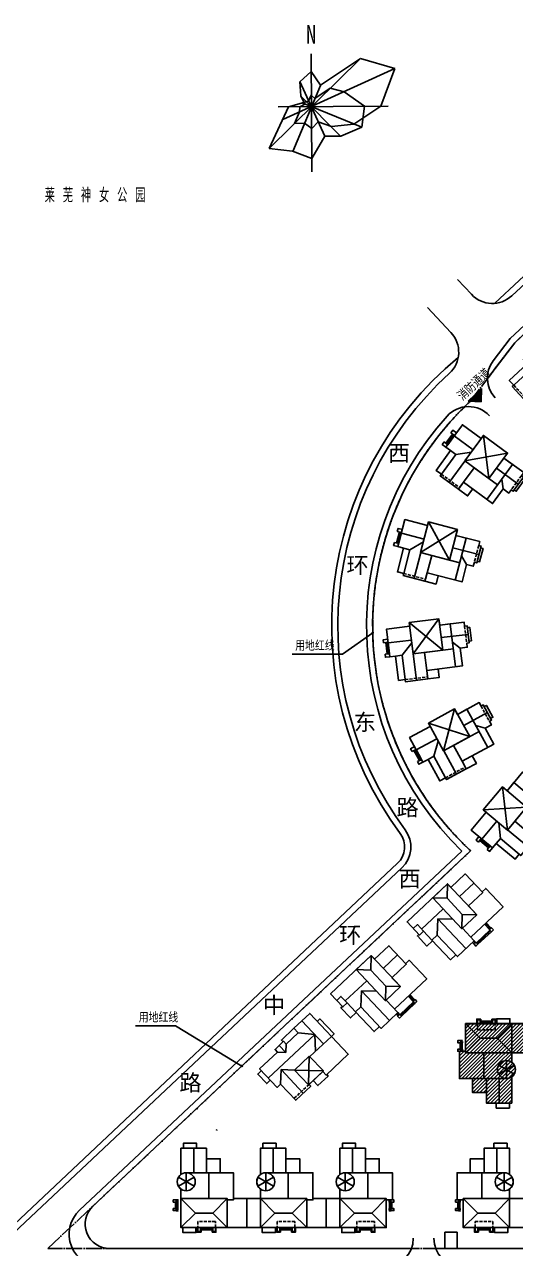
# Model space of a CAD drawing. Extents: x -34815 to 81416, y -425322 to 67478.
# Drawn here: x 676 to 2161, y -183265 to -179560 of the extents above; entities that cross this region are included whole.
import ezdxf

# ---------------------------------------------------------------- set-up
doc = ezdxf.new("R2010")
doc.units = 0
doc.header["$LTSCALE"] = 1000
doc.header["$MEASUREMENT"] = 0
doc.linetypes.add('DASH', pattern=[0.35, 0.25, -0.1])
doc.linetypes.add('DOTE', pattern=[2.42, 2, -0.2, 0.02, -0.2])
doc.layers.add('WALL', color=2, linetype='Continuous', lineweight=25)
doc.layers.add('坯担层', color=7, linetype='Continuous')
doc.styles.add('-宋体', font='', dxfattribs={"width": 0.8})
doc.styles.add('_TCH_DIM', font='SIMPLEX', dxfattribs={"bigfont": 'GBCBIG'})
doc.styles.get("Standard").update_dxf_attribs({"font": 'gbenor.shx', "bigfont": 'gbcbig.shx'})
doc.styles.add('宋体', font='', dxfattribs={"width": 0.666667})
doc.styles.get('-宋体').set_extended_font_data('NSimSun')
doc.styles.get('宋体').set_extended_font_data('SimSun')

# ---------------------------------------------------------------- blocks, each defined once
blk = doc.blocks.new('jhjuuoiuo')
at = {"linetype": 'Continuous'}
blk.add_hatch(color=9, dxfattribs=at).paths.add_polyline_path([(284942, 468445), (281762, 468553), (285050, 471625)])
at = {"color": 9, "linetype": 'Continuous'}
for p, q in [((292428, 494316), (363307, 560537)), ((243568, 524534), (243436, 553399)), ((291992, 483838), (368067, 555407)), ((369120, 554327), (293119, 482833)), ((255462, 552265), (233179, 530275)), ((255477, 552261), (245733, 545689)), ((263871, 549750), (255477, 552261)), ((263840, 549759), (236531, 537335)), ((243403, 549092), (240643, 546569)), ((245733, 545689), (243403, 549092)), ((260474, 540599), (263871, 549750)), ((245687, 545658), (238976, 529565)), ((240643, 546569), (240898, 543118)), ((240662, 546598), (246742, 533260)), ((244319, 542428), (248098, 545027)), ((248098, 545027), (251463, 544115)), ((251463, 544115), (256462, 540617)), ((237919, 540450), (242818, 541844)), ((241929, 541118), (240691, 540418)), ((240898, 543118), (241929, 541118)), ((240963, 542992), (250622, 533269)), ((241221, 541406), (255791, 535427)), ((242818, 541844), (243473, 543294)), ((243473, 543294), (244319, 542428)), ((233151, 530236), (237919, 540450)), ((235394, 540465), (262240, 540630)), ((240591, 539197), (239348, 536360)), ((240691, 540418), (240591, 539197)), ((253871, 536238), (260474, 540599)), ((256462, 540617), (255780, 535470)), ((239348, 536360), (241814, 536480)), ((241814, 536480), (243595, 535137)), ((243595, 535137), (245186, 536764)), ((245186, 536764), (248390, 535604)), ((248390, 535604), (253871, 536238)), ((255780, 535470), (250644, 533291)), ((243640, 527831), (246767, 533304)), ((250644, 533291), (246653, 533286)), ((238870, 529574), (233151, 530236)), ((238870, 529574), (243640, 527831)), ((288240, 492456), (311620, 514300)), ((279167, 498256), (282534, 494653)), ((271860, 491430), (277565, 485324)), ((293119, 482833), (286442, 474077)), ((287872, 478428), (291992, 483838)), ((281762, 468553), (285050, 471625)), ((284942, 468445), (285050, 471625)), ((284942, 468445), (281762, 468553)), ((258461, 412042), (251125, 406834)), ((251125, 406834), (238761, 406834)), ((280205, 358737), (186885, 271013)), ((282367, 358774), (190174, 272057)), ((164555, 261687), (264540, 355743)), ((164271, 259360), (265568, 354650)), ((210303, 316067), (200571, 316067)), ((226494, 306219), (210303, 316067)), ((215569, 295939), (215794, 295700)), ((220417, 290763), (220312, 290500)), ((194285, 261687), (267360, 261687)), ((274360, 261687), (551860, 261687))]:
    blk.add_line(p, q, dxfattribs=at)
at = {"color": 1, "linetype": 'DOTE', "ltscale": 2}
for p, q in [((293119, 482833), (369120, 554327)), ((282064, 468314), (293119, 482833)), ((179160, 261687), (282367, 358774)), ((642529, 261687), (179160, 261687))]:
    blk.add_line(p, q, dxfattribs=at)
at = {"color": 9, "linetype": 'Continuous'}
for centre, radius, start, end in [((287649, 499431), 7000, 223.05418, 313.05417), ((272450, 480545), 7000, 312.37273, 43.05418), ((333443, 413686), 85000, 129.54374, 216.58302), ((293441, 474187), 7000, 142.71232, 223.05417), ((333443, 413686), 83500, 132.37273, 216.58302), ((333431, 413690), 74988, 134.50457, 227.08205), ((281839, 460239), 7000, 43.05417, 137.9494), ((333458, 413679), 76515, 137.9494, 225.89447), ((258461, 412042), 150, 35.37446, 215.37446), ((258461, 412042), 150, 215.37446, 35.37446), ((332916, 413273), 74339, 199.74021, 209.08377), ((260772, 359749), 5500, 313.25, 36.58302), ((260772, 359749), 7000, 313.25, 36.58302), ((226494, 306219), 150, 148.68954, 328.68954), ((226494, 306219), 150, 328.68954, 148.68954), ((194285, 267687), 6000, 133.25, 270), ((192367, 265187), 8000, 133.25285, 270.00001), ((261360, 264187), 7000, 270, 360), ((280360, 264187), 7000, 180, 270)]:
    blk.add_arc(centre, radius, start, end, dxfattribs=at)
at = {"color": 1, "linetype": 'DOTE', "ltscale": 2}
for centre, radius, start, end in [((333308, 413789), 74826, 133.22232, 156.73276), ((333031, 413772), 74579, 156.63627, 180.31177), ((332645, 413560), 74192, 180.15001, 197.61149), ((328612, 411871), 69838, 197.29172, 203.83922), ((333289, 413571), 74804, 203.58197, 227.09894)]:
    blk.add_arc(centre, radius, start, end, dxfattribs=at)
at = {"layer": 'WALL', "color": 5}
for p, q in [((278433, 460205), (277537, 460860)), ((276781, 457944), (275885, 458599)), ((278433, 460205), (276781, 457944)), ((265518, 436492), (264444, 436771)), ((265518, 436492), (264813, 433782)), ((264813, 433782), (263739, 434061)), ((262230, 409691), (261129, 409555)), ((262230, 409691), (262572, 406912)), ((262572, 406912), (261470, 406776)), ((269032, 383559), (268057, 383028)), ((269032, 383559), (270372, 381101)), ((270372, 381101), (269397, 380570)), ((284968, 361762), (284257, 360909)), ((284968, 361762), (287118, 359968)), ((287118, 359968), (286407, 359116)), ((274231, 338223), (274352, 342181)), ((274352, 342181), (281204, 334898)), ((278027, 342069), (274352, 342181)), ((286985, 339553), (285772, 340843)), ((287181, 339738), (285968, 341028)), ((287378, 339923), (286165, 341213)), ((283767, 336348), (287048, 339435)), ((283952, 336151), (287233, 339238)), ((284137, 335955), (287418, 339041)), ((282843, 336440), (283234, 336025)), ((283040, 336625), (283430, 336210)), ((283634, 336401), (283234, 336025)), ((283634, 336401), (283244, 336817)), ((255586, 320682), (255707, 324640)), ((255707, 324640), (262559, 317356)), ((259382, 324528), (255707, 324640)), ((268339, 322012), (267126, 323301)), ((268536, 322197), (267323, 323486)), ((268733, 322382), (267520, 323671)), ((265122, 318806), (268403, 321893)), ((265307, 318610), (268588, 321696)), ((265492, 318413), (268773, 321500)), ((264198, 318898), (264588, 318483)), ((264394, 319083), (264785, 318668)), ((264989, 318860), (264588, 318483)), ((264989, 318860), (264598, 319275)), ((284810, 316587), (284810, 317697)), ((287510, 316587), (287510, 317697)), ((281110, 316587), (284660, 313037)), ((292410, 316587), (288860, 313037)), ((279960, 311937), (279230, 311937)), ((279770, 311937), (279770, 310337)), ((280040, 311937), (280040, 310337)), ((280310, 311937), (280310, 310337)), ((281110, 309487), (284660, 313037)), ((292410, 309487), (288860, 313037)), ((236089, 305359), (235981, 301825)), ((241502, 299605), (236089, 305359)), ((236089, 305359), (239340, 305260)), ((210320, 271437), (210320, 273037)), ((210590, 271437), (210590, 273037)), ((210860, 271437), (210860, 273037)), ((211660, 273887), (215210, 270337)), ((222960, 273887), (219410, 270337)), ((231060, 273887), (234610, 270337)), ((242360, 273887), (238810, 270337)), ((250460, 273887), (254010, 270337)), ((261760, 273887), (258210, 270337)), ((262560, 271437), (262560, 273037)), ((262830, 271437), (262830, 273037)), ((263100, 271437), (263100, 273037)), ((279220, 271437), (279220, 273037)), ((279490, 271437), (279490, 273037)), ((279760, 271437), (279760, 273037)), ((280560, 273887), (284110, 270337)), ((291860, 273887), (288310, 270337)), ((210510, 271437), (209780, 271437)), ((211660, 266787), (215210, 270337)), ((222960, 266787), (219410, 270337)), ((231060, 266787), (234610, 270337)), ((242360, 266787), (238810, 270337)), ((250460, 266787), (254010, 270337)), ((261760, 266787), (258210, 270337)), ((262910, 271437), (263640, 271437)), ((279410, 271437), (278680, 271437)), ((280560, 266787), (284110, 270337)), ((291860, 266787), (288310, 270337)), ((216560, 266787), (216560, 265677)), ((219260, 266787), (219260, 265677)), ((235960, 266787), (235960, 265677)), ((238660, 266787), (238660, 265677)), ((255360, 266787), (255360, 265677)), ((258060, 266787), (258060, 265677)), ((284260, 266787), (284260, 265677)), ((286960, 266787), (286960, 265677)), ((276060, 261687), (276060, 265687)), ((276060, 265687), (279060, 265687)), ((279060, 265687), (279060, 261687)), ((279060, 261687), (276060, 261687))]:
    blk.add_line(p, q, dxfattribs=at)
for points in [[(311986, 468417), (312710, 469093), (308614, 473477), (309710, 474501), (304726, 479835), (304068, 479221), (300177, 483386), (295208, 478744), (296164, 477721), (291780, 473625), (292872, 472455)], [(292872, 472455), (291780, 473625), (296164, 477721), (295208, 478744), (300177, 483386), (304068, 479221), (304726, 479835), (309710, 474501), (308614, 473477), (312710, 469093), (311986, 468417), (312396, 467979), (309312, 465098), (308903, 465536), (308179, 464860), (307019, 466102), (303804, 463099), (297796, 469529), (296262, 468095), (292507, 472114), (292872, 472455)], [(296164, 477721), (297256, 476552), (292872, 472455)], [(294753, 450336), (295337, 451135), (290493, 454675), (291378, 455886), (285484, 460193), (284953, 459466), (280350, 462829), (276339, 457338), (277469, 456512), (273929, 451668), (275221, 450724)], [(275221, 450724), (273929, 451668), (277469, 456512), (276339, 457338), (280350, 462829), (284953, 459466), (285484, 460193), (291378, 455886), (290493, 454675), (295337, 451135), (294753, 450336), (295238, 449982), (292748, 446574), (292264, 446928), (291680, 446129), (290307, 447132), (287711, 443579), (280606, 448771), (279367, 447075), (274926, 450320), (275221, 450724)], [(277973, 460541), (276321, 458280)], [(292592, 453141), (290493, 454675), (291378, 455886), (285484, 460193), (284953, 459466), (280350, 462829), (276339, 457338)], [(278191, 460382), (276539, 458121), (276781, 457944)], [(278875, 460810), (277979, 461465), (277537, 460860)], [(276339, 457338), (275442, 457993), (275885, 458599)], [(278344, 460084), (282947, 456721)], [(286835, 449669), (285484, 460193)], [(277469, 456512), (278761, 455569), (275221, 450724)], [(278761, 455569), (282534, 456156)], [(291378, 455886), (280941, 453976)], [(277146, 448698), (280981, 453946)], [(280606, 448771), (283202, 452324), (288934, 448135)], [(286339, 444582), (292592, 453141)], [(288664, 452172), (293993, 448278)], [(279662, 447479), (280606, 448771), (287711, 443579), (290307, 447132), (291680, 446129), (292264, 446928)], [(290307, 447132), (289937, 449508)], [(294966, 449610), (295459, 449250), (293512, 446586), (293020, 446946)], [(279367, 447075), (281620, 445429), (282859, 447125)], [(284324, 433318), (284573, 434276), (278766, 435786), (279144, 437237), (272079, 439074), (271852, 438203), (266336, 439637), (264625, 433056), (265980, 432704), (264470, 426897), (266018, 426494)], [(266018, 426494), (264470, 426897), (265980, 432704), (264625, 433056), (266336, 439637), (271852, 438203), (272079, 439074), (279144, 437237), (278766, 435786), (284573, 434276), (284324, 433318), (284905, 433167), (283843, 429083), (283262, 429234), (283013, 428275), (281368, 428703), (280261, 424445), (271744, 426659), (271216, 424626), (265893, 426010), (266018, 426494)], [(281283, 435131), (278766, 435786), (279144, 437237), (272079, 439074), (271852, 438203), (266336, 439637), (264625, 433056)], [(264966, 436635), (264262, 433925)], [(265707, 437218), (264632, 437497), (264444, 436771)], [(265227, 436567), (264523, 433857), (264813, 433782)], [(265480, 436347), (270997, 434912)], [(279144, 437237), (270141, 431622)], [(277206, 429785), (272079, 439074)], [(264625, 433056), (263550, 433335), (263739, 434061)], [(267528, 432301), (270821, 434235)], [(278616, 424872), (281283, 435131)], [(265980, 432704), (267528, 432301), (266018, 426494)], [(268554, 425318), (270190, 431609)], [(271744, 426659), (272851, 430917), (279723, 429131)], [(277986, 432785), (284374, 431125)], [(281368, 428703), (280150, 430776)], [(284789, 432722), (285380, 432568), (284549, 429374), (283959, 429528)], [(271341, 425110), (271744, 426659), (280261, 424445), (281368, 428703), (283013, 428275), (283262, 429234)], [(271216, 424626), (273916, 423924), (274444, 425957)], [(277390, 414224), (274810, 413907), (274627, 415396), (267381, 414505), (267491, 413612), (261834, 412917), (262664, 406167)], [(280886, 413657), (280765, 414639), (274810, 413907), (274627, 415396), (267381, 414505), (267491, 413612), (261834, 412917), (262664, 406167), (264053, 406338), (264785, 400383), (266373, 400578)], [(266373, 400578), (264785, 400383), (264053, 406338), (262664, 406167), (261834, 412917), (267491, 413612), (267381, 414505), (274627, 415396), (274810, 413907), (280765, 414639), (280886, 413657), (281481, 413730), (281996, 409541), (281401, 409468), (281522, 408486), (279834, 408278), (280371, 403911), (271637, 402837), (271893, 400753), (266434, 400082), (266373, 400578)], [(275566, 407754), (267381, 414505)], [(274627, 415396), (268321, 406863)], [(278684, 403704), (277390, 414224)], [(281538, 413273), (282143, 413348), (282546, 410072), (281940, 409998)], [(262139, 410435), (261037, 410300), (261129, 409555)], [(261665, 409621), (262006, 406842)], [(261933, 409654), (262274, 406875), (262572, 406912)], [(262249, 409542), (267906, 410237)], [(265641, 406533), (267992, 409543)], [(271832, 401249), (271637, 402837), (280371, 403911), (279834, 408278), (281522, 408486), (281401, 409468)], [(275188, 410830), (281739, 411636)], [(279834, 408278), (277940, 409758)], [(262664, 406167), (261562, 406032), (261470, 406776)], [(264053, 406338), (265641, 406533), (266373, 400578)], [(269164, 400418), (268371, 406869)], [(271637, 402837), (271100, 407204), (278147, 408071)], [(271893, 400753), (274662, 401093), (274406, 403178)], [(284920, 394109), (284447, 394979), (279178, 392107), (278460, 393424), (272051, 389931), (272481, 389141), (267476, 386413), (270730, 380442), (271960, 381112), (274831, 375844), (276236, 376610)], [(276236, 376610), (274831, 375844), (271960, 381112), (270730, 380442), (267476, 386413), (272481, 389141), (272051, 389931), (278460, 393424), (279178, 392107), (284447, 394979), (284920, 394109), (285447, 394397), (287467, 390691), (286940, 390404), (287414, 389535), (285921, 388721), (288027, 384858), (280300, 380646), (281305, 378803), (276475, 376171), (276236, 376610)], [(281461, 393352), (279178, 392107), (278460, 393424), (272051, 389931), (272481, 389141), (267476, 386413), (270730, 380442)], [(278460, 393424), (275735, 383170)], [(280662, 389385), (286457, 392544)], [(286534, 384044), (281461, 393352)], [(285667, 393993), (286203, 394285), (287782, 391387), (287247, 391095)], [(282145, 386663), (272051, 389931)], [(281065, 379242), (280300, 380646), (288027, 384858), (285921, 388721), (287414, 389535), (286940, 390404)], [(285921, 388721), (283615, 389400)], [(269103, 383428), (274108, 386155)], [(273365, 381878), (274443, 385541)], [(280300, 380646), (278194, 384510), (284428, 387908)], [(268673, 384218), (267698, 383687), (268057, 383028)], [(268531, 383287), (269871, 380828)], [(268768, 383416), (270108, 380957), (270372, 381101)], [(278890, 377487), (275779, 383194)], [(270730, 380442), (269756, 379911), (269397, 380570)], [(271960, 381112), (273365, 381878), (276236, 376610)], [(281305, 378803), (283754, 380138), (282749, 381982)], [(295862, 377416), (295102, 378050), (291259, 373443), (290107, 374403), (285432, 368797), (286123, 368221), (282472, 363843), (287694, 359488), (288591, 360563), (293199, 356720), (294223, 357949)], [(294223, 357949), (293199, 356720), (288591, 360563), (287694, 359488), (282472, 363843), (286123, 368221), (285432, 368797), (290107, 374403), (291259, 373443), (295102, 378050), (295862, 377416), (296247, 377877), (299487, 375174), (299103, 374714), (299863, 374079), (298775, 372774), (302154, 369956), (296517, 363198), (298130, 361853), (294607, 357629), (294223, 357949)], [(292924, 375439), (291259, 373443), (290107, 374403), (285432, 368797), (286123, 368221), (282472, 363843), (287694, 359488)], [(290107, 374403), (291345, 363865)], [(301065, 368650), (292924, 375439)], [(296517, 363198), (293138, 366016), (297686, 371468)], [(296020, 369472), (285432, 368797)], [(285083, 361666), (288734, 366043)], [(289616, 361792), (289271, 365595)], [(284392, 362242), (283681, 361390), (284257, 360909)], [(288591, 360563), (289616, 361792), (294223, 357949)], [(296369, 359741), (291377, 363904)], [(284603, 361324), (286753, 359531)], [(284776, 361531), (286926, 359738), (287118, 359968)], [(287694, 359488), (286983, 358636), (286407, 359116)], [(281806, 345350), (283862, 343165), (280366, 339876), (283244, 336817), (279165, 332979), (274231, 338223), (272920, 336990), (270865, 339175), (269845, 338216), (266830, 341420), (276736, 350739), (277558, 349865), (281054, 353154), (285302, 348639), (281806, 345350)], [(273094, 347313), (276628, 347205), (276736, 350739)], [(283178, 350897), (279682, 347607)], [(276628, 347205), (280328, 343272)], [(282421, 337691), (290288, 345091), (286039, 349607), (285165, 348784)], [(270385, 339685), (275629, 344618)], [(268338, 339818), (269357, 340777), (270865, 339175)], [(280220, 339739), (280328, 343272), (283862, 343165)], [(269715, 338354), (269351, 338011), (271681, 335535), (273064, 336837)], [(263161, 327808), (265216, 325623), (261720, 322334), (264598, 319275), (260520, 315438), (255586, 320682), (254275, 319448), (252219, 321633), (251200, 320674), (248185, 323879), (258090, 333198), (258912, 332324), (262408, 335613), (266657, 331097), (263161, 327808)], [(278754, 333416), (277443, 332183), (272920, 336990)], [(254448, 329772), (257982, 329664), (258090, 333198)], [(264533, 333355), (261037, 330066)], [(263776, 320149), (271642, 327549), (267394, 332065), (266520, 331243)], [(257982, 329664), (261683, 325731)], [(251740, 322143), (256984, 327077)], [(249692, 322276), (250712, 323236), (252219, 321633)], [(261575, 322197), (261683, 325731), (265216, 325623)], [(251070, 320812), (250705, 320470), (253035, 317993), (254419, 319295)], [(235981, 301825), (235107, 301003), (230858, 305519), (235228, 309630), (234612, 310286), (236724, 312273), (237341, 311617), (240254, 314358), (239226, 315451), (243086, 319082), (252474, 309104), (247084, 304033), (246262, 304907), (242912, 301755), (243323, 301318), (239681, 297892), (235981, 301825)], [(241156, 317266), (246432, 311658)], [(244936, 317116), (245593, 317733), (249019, 314092), (248363, 313474)], [(260108, 315875), (258797, 314641), (254275, 319448)], [(283860, 316587), (283860, 317697), (284810, 317697)], [(284010, 316587), (284010, 317547), (284660, 317547), (284660, 316587)], [(287510, 317157), (284810, 317157)], [(287510, 316587), (287510, 316887), (284810, 316887), (284810, 316587)], [(288460, 316587), (288460, 317697), (287510, 317697)], [(288310, 316587), (288310, 317547), (287660, 317547), (287660, 316587)], [(232983, 303261), (244308, 313916)], [(236571, 312129), (236160, 312566), (239226, 315451)], [(240254, 314358), (244308, 313916)], [(244502, 309842), (244308, 313916)], [(292410, 316587), (302910, 316587)], [(235668, 311279), (237278, 309568)], [(237341, 311617), (237278, 309568)], [(243119, 308541), (248363, 313474)], [(235228, 309630), (237278, 309568)], [(242982, 308686), (242766, 301618)], [(292410, 309487), (301410, 309487)], [(233459, 302755), (232592, 301939), (230399, 304270), (231266, 305085)], [(239340, 305260), (246408, 305044)], [(247223, 304164), (247565, 303799), (245089, 301470), (243924, 302708)], [(288060, 286187), (288060, 287387), (291260, 287387), (291260, 286187)], [(288760, 286187), (288760, 280187)], [(282260, 280187), (282260, 283587), (285660, 283587)], [(285660, 280187), (290560, 280187)], [(292466, 276887), (288655, 279087)], [(292466, 279087), (288655, 276887)], [(290560, 275787), (290560, 280187)], [(224460, 273887), (231060, 273887)], [(227760, 273887), (227760, 266787)], [(243860, 273887), (250460, 273887)], [(247110, 273887), (247110, 266787)], [(279810, 273537), (279810, 273037), (279410, 273037), (279410, 273537)], [(285060, 273887), (291860, 273887)], [(298460, 273887), (291860, 273887)], [(279810, 270937), (279810, 270887), (279410, 270887), (279410, 271437), (279810, 271437), (279810, 271137)], [(284110, 270337), (288310, 270337)], [(215610, 266787), (215610, 265677), (216560, 265677)], [(215760, 266787), (215760, 265827), (216410, 265827), (216410, 266787)], [(216560, 266787), (216560, 266487), (219260, 266487), (219260, 266787)], [(216560, 266217), (219260, 266217)], [(220210, 266787), (220210, 265677), (219260, 265677)], [(220060, 266787), (220060, 265827), (219410, 265827), (219410, 266787)], [(222960, 266787), (231060, 266787)], [(235010, 266787), (235010, 265677), (235960, 265677)], [(235160, 266787), (235160, 265827), (235810, 265827), (235810, 266787)], [(235960, 266787), (235960, 266487), (238660, 266487), (238660, 266787)], [(235960, 266217), (238660, 266217)], [(239610, 266787), (239610, 265677), (238660, 265677)], [(239460, 266787), (239460, 265827), (238810, 265827), (238810, 266787)], [(242360, 266787), (250460, 266787)], [(254410, 266787), (254410, 265677), (255360, 265677)], [(254560, 266787), (254560, 265827), (255210, 265827), (255210, 266787)], [(255360, 266787), (255360, 266487), (258060, 266487), (258060, 266787)], [(255360, 266217), (258060, 266217)], [(259010, 266787), (259010, 265677), (258060, 265677)], [(258860, 266787), (258860, 265827), (258210, 265827), (258210, 266787)], [(283310, 266787), (283310, 265677), (284260, 265677)], [(283460, 266787), (283460, 265827), (284110, 265827), (284110, 266787)], [(286960, 266787), (286960, 266487), (284260, 266487), (284260, 266787)], [(286960, 266217), (284260, 266217)], [(287910, 266787), (287910, 265677), (286960, 265677)], [(287760, 266787), (287760, 265827), (287110, 265827), (287110, 266787)], [(288202, 266787), (288202, 265587), (291402, 265587), (291402, 266787)], [(299960, 266787), (291860, 266787)]]:
    blk.add_lwpolyline(points, dxfattribs=at)
at = {"layer": 'WALL', "color": 5, "linetype": 'DASH', "ltscale": 3}
for points in [[(292872, 472455), (296627, 468437)], [(275221, 450724), (279662, 447479)], [(294753, 450336), (292264, 446928)], [(284324, 433318), (283262, 429234)], [(266018, 426494), (271341, 425110)], [(280886, 413657), (281401, 409468)], [(266373, 400578), (271832, 401249)], [(284920, 394109), (286940, 390404)], [(276236, 376610), (281065, 379242)], [(284010, 316587), (284010, 315087), (288310, 315087), (288310, 316587)], [(242912, 301755), (239270, 298329)], [(220060, 266787), (220060, 268287), (215760, 268287), (215760, 266787)], [(239460, 266787), (239460, 268287), (235160, 268287), (235160, 266787)], [(258860, 266787), (258860, 268287), (254560, 268287), (254560, 266787)], [(283460, 266787), (283460, 268287), (287760, 268287), (287760, 266787)]]:
    blk.add_lwpolyline(points, dxfattribs=at)
at = {"layer": 'WALL', "color": 5}
for points in [[(280941, 453976), (286835, 449669), (291378, 455886), (285484, 460193)], [(270141, 431622), (277206, 429785), (279144, 437237), (272079, 439074)], [(268321, 406863), (275566, 407754), (274627, 415396), (267381, 414505)], [(275735, 383170), (282145, 386663), (278460, 393424), (272051, 389931)], [(291345, 363865), (296020, 369472), (290107, 374403), (285432, 368797)], [(276736, 350739), (283862, 343165), (280220, 339739), (273094, 347313)], [(287906, 339501), (287447, 339989), (286959, 339529), (287418, 339041)], [(284137, 335955), (283678, 336443), (283190, 335983), (283649, 335495)], [(258090, 333198), (265216, 325623), (261575, 322197), (254448, 329772)], [(269261, 321959), (268802, 322447), (268314, 321988), (268773, 321500)], [(265492, 318413), (265033, 318901), (264545, 318442), (265004, 317954)], [(279610, 311937), (279230, 311937), (279230, 312437), (279960, 312437), (279960, 311937)], [(242982, 308686), (239340, 305260), (242766, 301618), (246408, 305044)], [(279610, 309837), (279230, 309837), (279230, 310337), (279960, 310337), (279960, 309837)], [(210160, 273537), (209780, 273537), (209780, 273037), (210510, 273037), (210510, 273537)], [(263260, 273537), (263640, 273537), (263640, 273037), (262910, 273037), (262910, 273537)], [(279060, 273537), (278680, 273537), (278680, 273037), (279410, 273037), (279410, 273537)], [(210160, 271437), (209780, 271437), (209780, 270937), (210510, 270937), (210510, 271437)], [(263260, 271437), (263640, 271437), (263640, 270937), (262910, 270937), (262910, 271437)], [(279060, 271437), (278680, 271437), (278680, 270937), (279410, 270937), (279410, 271437)]]:
    blk.add_lwpolyline(points, close=True, dxfattribs=at)
at = {"layer": 'WALL', "color": 5, "flags": 128}
for points in [[(288752, 316587), (288752, 317787), (291952, 317787), (291952, 316587)], [(280360, 312437), (280360, 312487), (279960, 312487), (279960, 311937), (280360, 311937), (280360, 312237)], [(284660, 313037), (288860, 313037)], [(280360, 309837), (280360, 310337), (279960, 310337), (279960, 309837)], [(285610, 309487), (292410, 309487)], [(293016, 306487), (289205, 304287)], [(293016, 304287), (289205, 306487)], [(291110, 307587), (291110, 303187)], [(282810, 303187), (282810, 299787), (286210, 299787)], [(286210, 303187), (291110, 303187)], [(289310, 297187), (289310, 303187)], [(288610, 297187), (288610, 295987), (291810, 295987), (291810, 297187)], [(215460, 286187), (215460, 287387), (212260, 287387), (212260, 286187)], [(234860, 286187), (234860, 287387), (231660, 287387), (231660, 286187)], [(254260, 286187), (254260, 287387), (251060, 287387), (251060, 286187)], [(214760, 286187), (214760, 280187)], [(234160, 286187), (234160, 280187)], [(253560, 286187), (253560, 280187)], [(221260, 280187), (221260, 283587), (217860, 283587)], [(240660, 280187), (240660, 283587), (237260, 283587)], [(260060, 280187), (260060, 283587), (256660, 283587)], [(211055, 276887), (214866, 279087)], [(211055, 279087), (214866, 276887)], [(217860, 280187), (212960, 280187)], [(212960, 275787), (212960, 280187)], [(230455, 276887), (234266, 279087)], [(230455, 279087), (234266, 276887)], [(237260, 280187), (232360, 280187)], [(232360, 275787), (232360, 280187)], [(249855, 276887), (253666, 279087)], [(249855, 279087), (253666, 276887)], [(256660, 280187), (251760, 280187)], [(251760, 275787), (251760, 280187)], [(210910, 273537), (210910, 273587), (210510, 273587), (210510, 273037), (210910, 273037), (210910, 273337)], [(210910, 273537), (210910, 273037), (210510, 273037), (210510, 273537)], [(218460, 273887), (211660, 273887)], [(237860, 273887), (231060, 273887)], [(257260, 273887), (250460, 273887)], [(262510, 273537), (262510, 273037), (262910, 273037), (262910, 273537)], [(210910, 270937), (210910, 270887), (210510, 270887), (210510, 271437), (210910, 271437), (210910, 271137)], [(219410, 270337), (215210, 270337)], [(238810, 270337), (234610, 270337)], [(258210, 270337), (254010, 270337)], [(262510, 270937), (262510, 270887), (262910, 270887), (262910, 271437), (262510, 271437), (262510, 271137)], [(215319, 266787), (215319, 265587), (212119, 265587), (212119, 266787)], [(234719, 266787), (234719, 265587), (231519, 265587), (231519, 266787)], [(254119, 266787), (254119, 265587), (250919, 265587), (250919, 266787)]]:
    blk.add_lwpolyline(points, dxfattribs=at)
at = {"layer": 'WALL', "color": 5}
for points in [[(292410, 297187), (286210, 297187), (286210, 303187), (279610, 303187), (279610, 309837), (281110, 309837), (281110, 316587), (292410, 316587), (292410, 307161, -0.5070926), (292410, 303612), (292410, 297187)], [(285610, 303187), (285610, 309487), (281110, 309487), (281110, 316587), (292410, 316587), (292410, 307161, -0.5070926), (292410, 303612), (292410, 297187), (286210, 297187), (286210, 303187), (285610, 303187)], [(218460, 280187), (218460, 273887), (222960, 273887), (222960, 266787), (211660, 266787), (211660, 276212, -0.5070926), (211660, 279761), (211660, 286187), (217860, 286187), (217860, 280187), (218460, 280187)], [(211660, 286187), (217860, 286187), (217860, 280187), (224460, 280187), (224460, 273537), (222960, 273537), (222960, 266787), (211660, 266787), (211660, 276212, -0.5070926), (211660, 279761), (211660, 286187)], [(237860, 280187), (237860, 273887), (242360, 273887), (242360, 266787), (231060, 266787), (231060, 276212, -0.5070926), (231060, 279761), (231060, 286187), (237260, 286187), (237260, 280187), (237860, 280187)], [(231060, 286187), (237260, 286187), (237260, 280187), (243860, 280187), (243860, 273537), (242360, 273537), (242360, 266787), (231060, 266787), (231060, 276212, -0.5070926), (231060, 279761), (231060, 286187)], [(257260, 280187), (257260, 273887), (261760, 273887), (261760, 266787), (250460, 266787), (250460, 276212, -0.5070926), (250460, 279761), (250460, 286187), (256660, 286187), (256660, 280187), (257260, 280187)], [(250460, 286187), (256660, 286187), (256660, 280187), (263260, 280187), (263260, 273537), (261760, 273537), (261760, 266787), (250460, 266787), (250460, 276212, -0.5070926), (250460, 279761), (250460, 286187)], [(291860, 286187), (285660, 286187), (285660, 280187), (279060, 280187), (279060, 273537), (280560, 273537), (280560, 266787), (291860, 266787), (291860, 276212, 0.5070926), (291860, 279761), (291860, 286187)], [(285060, 280187), (285060, 273887), (280560, 273887), (280560, 266787), (291860, 266787), (291860, 276212, 0.5070926), (291860, 279761), (291860, 286187), (285660, 286187), (285660, 280187), (285060, 280187)]]:
    blk.add_lwpolyline(points, format="xyb", dxfattribs=at)
for points in [[(286210, 297187), (286210, 303187), (279610, 303187), (279610, 309837), (281110, 309837), (281110, 316587), (292410, 316587), (292410, 307161, -0.5070926), (292410, 303612), (292410, 297187)], [(217860, 286187), (217860, 280187), (224460, 280187), (224460, 273537), (222960, 273537), (222960, 266787), (211660, 266787), (211660, 276212, -0.5070926), (211660, 279761), (211660, 286187)], [(237260, 286187), (237260, 280187), (243860, 280187), (243860, 273537), (242360, 273537), (242360, 266787), (231060, 266787), (231060, 276212, -0.5070926), (231060, 279761), (231060, 286187)], [(256660, 286187), (256660, 280187), (263260, 280187), (263260, 273537), (261760, 273537), (261760, 266787), (250460, 266787), (250460, 276212, -0.5070926), (250460, 279761), (250460, 286187)], [(285660, 286187), (285660, 280187), (279060, 280187), (279060, 273537), (280560, 273537), (280560, 266787), (291860, 266787), (291860, 276212, 0.5070926), (291860, 279761), (291860, 286187)]]:
    blk.add_lwpolyline(points, format="xyb", close=True, dxfattribs=at)
for centre in [(291110, 305387), (212960, 277987), (232360, 277987), (251760, 277987), (290560, 277987)]:
    blk.add_circle(centre, 2200, dxfattribs=at)
at = {"color": 9, "linetype": 'Continuous', "style": '-宋体', "width": 0.8}
blk.add_text('N', height=4557, rotation=0.26183, dxfattribs=at).set_placement((242203, 555860))
at = {"color": 9, "linetype": 'Continuous'}
blk.add_text('莱 芜 神 女 公 园', height=3500, rotation=360, dxfattribs=at).set_placement((178394, 517100))
for s, height, rotation, style, p in [('消防通道', 2531.9, 43.05417, '_TCH_DIM', (280510, 468461)), ('西', 3987, 0.24165, '宋体', (262160, 453898)), ('环', 3987, 0.24165, '宋体', (252034, 426514)), ('东', 3987, 0.24165, '宋体', (253850, 388185)), ('路', 3987, 0.24165, '宋体', (264272, 367337)), ('西', 3987, 0.24165, '宋体', (264772, 349975)), ('环', 3987, 0.24165, '宋体', (250271, 336235)), ('中', 3987, 0.24165, '宋体', (231687, 319078)), ('路', 3987, 0.24165, '宋体', (211253, 300170))]:
    blk.add_text(s, height=height, rotation=rotation, dxfattribs=dict(at, style=style)).set_placement(p)
at = {"color": 9, "linetype": 'Continuous', "style": '_TCH_DIM'}
for p in [(239548, 407621), (201359, 316854)]:
    blk.add_text('用地红线', height=2531.9, dxfattribs=at).set_placement(p)
blk = doc.blocks.new('区位图')
at = {"layer": '坯担层'}
h = blk.add_hatch(dxfattribs=at)
h.set_pattern_fill('ANSI31', color=256, scale=6, style=0)
h.set_pattern_definition([(45, (7e-09, -0.0008), (-6.7351921, 6.7351921), [])])
edge = h.paths.add_edge_path()
edge.add_line((163867.8, -167463), (163867.8, -167499))
edge.add_arc((163847.7, -167526.5), 34.1, -53.7785, 53.7784, ccw=False)
edge.add_line((163867.8, -167554), (163867.8, -167653.6))
edge.add_line((163867.8, -167653.6), (163771.7, -167653.6))
edge.add_line((163771.7, -167653.6), (163771.7, -167613.3))
edge.add_line((163771.7, -167613.3), (163719.1, -167613.3))
edge.add_line((163719.1, -167613.3), (163719.1, -167560.6))
edge.add_line((163719.1, -167560.6), (163669.5, -167560.6))
edge.add_line((163669.5, -167560.6), (163669.5, -167463))
edge.add_line((163669.5, -167463), (163530, -167463))
edge.add_line((163530, -167463), (163530, -167499))
edge.add_arc((163509.9, -167526.5), 34.1, -53.7065, 53.7784, ccw=False)
edge.add_line((163530, -167554), (163530, -167653.6))
edge.add_line((163530, -167653.6), (163433.9, -167653.6))
edge.add_line((163433.9, -167653.6), (163433.9, -167613.3))
edge.add_line((163433.9, -167613.3), (163381.3, -167613.3))
edge.add_line((163381.3, -167613.3), (163381.3, -167560.6))
edge.add_line((163381.3, -167560.6), (163331.7, -167560.6))
edge.add_line((163331.7, -167560.6), (163331.7, -167457.5))
edge.add_line((163331.7, -167457.5), (163354.9, -167457.5))
edge.add_line((163354.9, -167457.5), (163354.9, -167353))
edge.add_line((163354.9, -167353), (163530, -167353))
edge.add_line((163530, -167353), (163867.8, -167353))
edge.add_line((163867.8, -167353), (163867.8, -167463))
blk.add_lwpolyline([(163669.5, -167463), (163530, -167463), (163530, -167499, -0.506698), (163530, -167554), (163530, -167653.6), (163433.9, -167653.6), (163433.9, -167613.3), (163381.3, -167613.3), (163381.3, -167560.6), (163331.7, -167560.6), (163331.7, -167457.5), (163354.9, -167457.5), (163354.9, -167353), (163530, -167353), (163867.8, -167353)], format="xyb")
at = {"xscale": 0.01549518806859851, "yscale": 0.01549518806859851, "zscale": 0.01549518806859851}
blk.add_blockref('jhjuuoiuo', (158999.1, -172258.5), dxfattribs=at)

msp = doc.modelspace()

# ---------------------------------------------------------------- block references
at = {"layer": '坯担层', "xscale": 0.7999999999883585, "yscale": 0.7999999999883585, "zscale": 0.7999999999883585}
msp.add_blockref('区位图', (-128674.1, -48702.1), dxfattribs=at)

doc.saveas('drawing.dxf')
